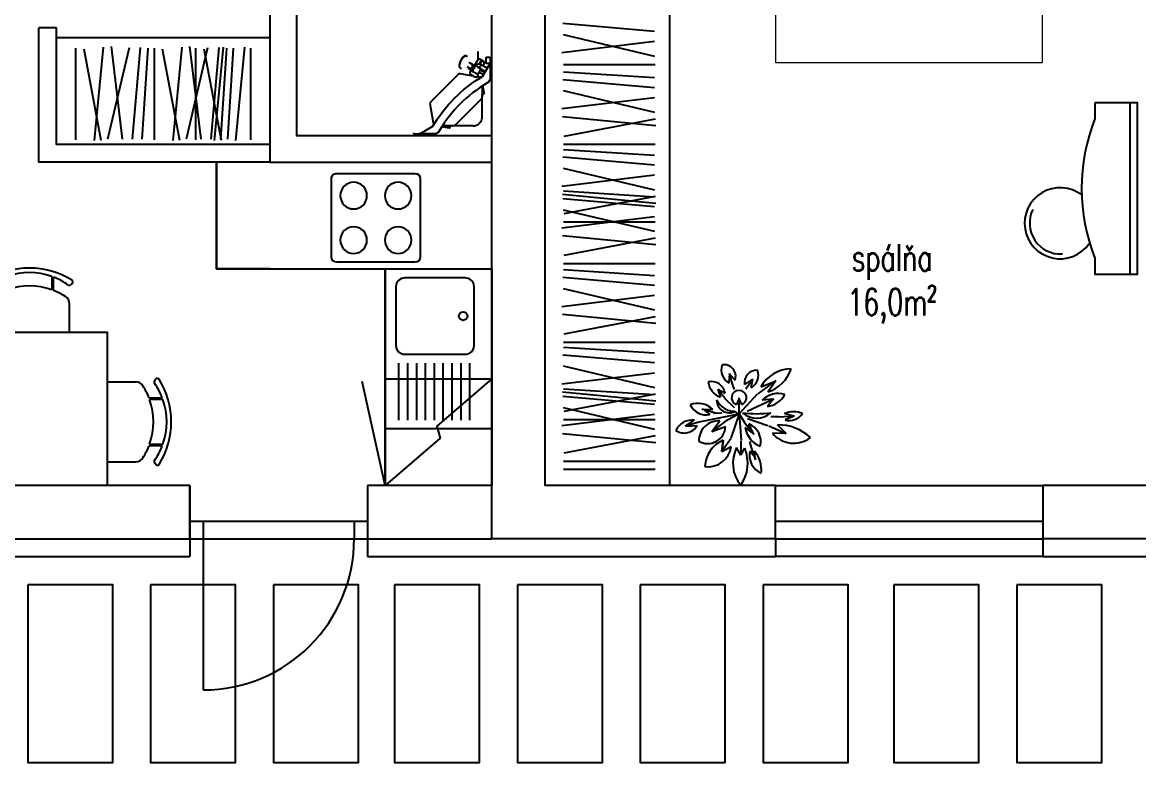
# Model space of a CAD drawing. Header units: millimetres. Extents: x 465413 to 948826, y 2516576 to 3795663.
# Drawn here: x 864019 to 870302, y 2790453 to 2794617 of the extents above; entities that cross this region are included whole.
import ezdxf

# ---------------------------------------------------------------- set-up
doc = ezdxf.new("R2010")
doc.units = ezdxf.units.MM
for name, color, linetype in [('DIM_100', 64, 'Continuous'), ('DVE_REZ', 1, 'Continuous'), ('KOTY', 96, 'Continuous'), ('MUR-POH', 64, 'Continuous'), ('MUR_POH', 64, 'Continuous'), ('MUR_REZ', 3, 'Continuous'), ('NAB_MOB', 1, 'Continuous'), ('NAB_ZAR', 14, 'Continuous'), ('SAN-POH', 151, 'Continuous'), ('SAN_POH', 151, 'Continuous')]:
    doc.layers.add(name, color=color, linetype=linetype)
doc.layers.add('namjestaj', color=251, linetype='Continuous', lineweight=5)
doc.styles.add('ATTR', font='romans.shx', dxfattribs={"width": 0.8, "height": 0.7})
doc.styles.add('SIMPLEX', font='SIMPLEX.SHX', dxfattribs={"width": 0.7})

# ---------------------------------------------------------------- blocks, each defined once
blk = doc.blocks.new('BEDQUEEN')
at = {"linetype": 'Continuous'}
for p, q in [((0, -80.00003), (0, 0)), ((0, 0), (59.99999, 0)), ((59.99999, 0), (59.99999, -80.00003)), ((7.99999, -1.2), (28.79998, -1.2)), ((7.99999, -14.4), (7.99999, -1.2)), ((28.79998, -1.2), (28.79998, -14.4)), ((31.19999, -1.2), (51.99999, -1.2)), ((31.19999, -14.4), (31.19999, -1.2)), ((51.99999, -1.2), (51.99999, -16.4)), ((0, -14.4), (44.8, -14.4)), ((59.99999, -29.6), (44.8, -14.4)), ((44.8, -14.4), (44.8, -29.6)), ((44.8, -16.8), (0, -16.8)), ((51.99999, -16.4), (46.79936, -16.4)), ((44.8, -29.6), (59.99999, -29.6)), ((59.99999, -80.00003), (0, -80.00003))]:
    blk.add_line(p, q, dxfattribs=at)
at = {"style": 'ATTR', "width": 0.8, "flags": 9}
blk.add_attdef('ESTCODE', (0, 0), '', height=0.7, dxfattribs=at)
blk = doc.blocks.new('TREE_P~1')
at = {"color": 0, "linetype": 'ByBlock'}
for p, q in [((-91, 617), (-146, 823)), ((-144, 815), (-141, 678)), ((-144, 785), (-67, 675)), ((-74, 518), (-92, 615)), ((88, 731), (13, 620)), ((68, 497), (88, 731)), ((88, 731), (145, 597)), ((227, 448), (396, 643)), ((396, 643), (233, 575)), ((356, 462), (396, 643)), ((396, 643), (356, 462)), ((-686, 433), (-460, 411)), ((-411, 286), (-686, 433)), ((-683, 433), (-557, 280)), ((-25, 213), (-158, 402)), ((-155, 398), (-23, 279)), ((-144, 381), (-86, 225)), ((58, 51), (61, 490)), ((58, 51), (227, 439)), ((227, 439), (227, 439)), ((-838, 156), (-686, 209)), ((-70, 138), (-396, 279)), ((58, 51), (-25, 213)), ((531, 301), (300, 239)), ((301, 157), (531, 301)), ((531, 301), (386, 139)), ((-587, 150), (-847, 156)), ((-830, 158), (-686, 104)), ((-454, 136), (-580, 144)), ((58, 51), (-265, -257)), ((-75, 14), (-259, -53)), ((58, 51), (49, -99)), ((58, 51), (301, 157)), ((58, 51), (68, 53)), ((68, 53), (735, 131)), ((68, 53), (70, 55)), ((70, 55), (124, 4)), ((342, 14), (483, 8)), ((449, 9), (666, -79)), ((642, -75), (541, 21)), ((735, 131), (964, 180)), ((955, 178), (762, 184)), ((953, 178), (804, 94)), ((-259, -53), (-528, -153)), ((-519, -150), (-412, -35)), ((-515, -148), (-337, -147)), ((46, -196), (7, -102)), ((49, -99), (41, -212)), ((41, -205), (92, -109)), ((129, -57), (273, -223)), ((663, -78), (489, -55)), ((-277, -256), (-593, -450)), ((-587, -447), (-440, -272)), ((-560, -430), (-329, -360)), ((-80, -354), (-204, -503)), ((104, -354), (129, -446)), ((379, -386), (264, -311)), ((272, -229), (376, -379)), ((378, -381), (343, -249)), ((-204, -504), (-64, -427)), ((-203, -502), (-165, -368)), ((164, -610), (84, -507)), ((129, -446), (167, -623)), ((167, -623), (187, -469))]:
    blk.add_line(p, q, dxfattribs=at)
for centre, radius, start, end in [((621, 817), 639, 140.563, 197.8988), ((-346, 896), 575, 328.6458, 34.5329), ((265, 966), 498, 170.3029, 215.3262), ((-373, 767), 319, 343.2534, 62.5239), ((608, 493), 384, 77.7318, 167.6805), ((208, 924), 485, 287.7269, 353.3689), ((-832, 148), 455, 35.1725, 122.5976), ((55, 507), 315, 161.4501, 243.415), ((-406, 259), 384, 2.9136, 65.0019), ((-512, 1038), 759, 221.8384, 266.6027), ((590, 202), 293, 55.2824, 172.6291), ((430, 464), 328, 262.2896, 356.2544), ((-772, -49), 272, 71.6414, 139.5892), ((966, 46), 246, 51.1111, 145.9654), ((865, 380), 292, 257.8549, 330.7421), ((-803, 480), 394, 243.5199, 287.2599), ((-249, -205), 350, 44.3837, 127.1057), ((-389, -2096), 2171, 79.6239, 91.8656), ((202, -190), 210, 354.7987, 111.9005), ((100, -333), 335, 21.6922, 85.2277), ((578, -268), 292, 21.4559, 97.3107), ((-396, -415), 380, 92.4489, 147.0817), ((-577, 134), 369, 248.0932, 310.529), ((34, -216), 118, 103.4106, 268.148), ((46, -217), 118, 262.5922, 66.6581), ((746, 150), 329, 218.6232, 288.4099), ((-299, -859), 603, 103.499, 156.8265), ((-812, -49), 574, 265.8156, 327.2626), ((490, -290), 227, 185.1842, 278.9266), ((229, -522), 296, 1.4924, 67.3597), ((-91, -572), 217, 109.8936, 199.3062), ((-275, -434), 211, 264.4232, 2.0221), ((257, -587), 190, 155.1092, 275.9038), ((41, -678), 255, 337.3115, 55.0978)]:
    blk.add_arc(centre, radius, start, end, dxfattribs=at)
blk = doc.blocks.new('HFHF')
at = {"layer": 'NAB_MOB', "linetype": 'Continuous'}
for p, q in [((434854.8, -333061.4), (434854.8, -333501.4)), ((435324.8, -333031.4), (434884.8, -333031.4)), ((435354.8, -333501.4), (435354.8, -333061.4)), ((434884.8, -333531.4), (435324.8, -333531.4))]:
    blk.add_line(p, q, dxfattribs=at)
for centre in [(434979.8, -333156.4), (435229.8, -333156.4), (434979.8, -333406.4), (435229.8, -333406.4)]:
    blk.add_circle(centre, 75, dxfattribs=at)
for centre, start, end in [((434884.8, -333061.4), 90, 180), ((435324.8, -333061.4), 0, 90), ((434884.8, -333501.4), 180, 270), ((435324.8, -333501.4), 270, 0)]:
    blk.add_arc(centre, 30, start, end, dxfattribs=at)
blk = doc.blocks.new('chlad')
at = {"layer": 'SAN_POH', "ltscale": 0.01}
for points in [[(45165597.1, -2791741.4), (45166197.1, -2791741.4), (45166197.1, -2791141.4), (45165597.1, -2791141.4), (45165597.1, -2791741.4)], [(45165597.1, -2791141.4), (45165906.9, -2791407.6), (45165887.4, -2791475.3), (45166197.1, -2791741.4)], [(45166197.1, -2791741.5), (45166327.3, -2791155.8)]]:
    blk.add_lwpolyline(points, dxfattribs=at)
blk = doc.blocks.new('drez')
at = {"layer": 'SAN_POH', "linetype": 'Continuous'}
for p, q in [((45166197.1, -2789666.6), (45167097.1, -2789666.6)), ((45166197.1, -2790266.6), (45166197.1, -2789666.6)), ((45167097.1, -2789666.6), (45167097.1, -2790266.6)), ((45167047.1, -2789789.8), (45166727.1, -2789789.8)), ((45167047.1, -2789839.8), (45166727.1, -2789839.8)), ((45167047.1, -2789889.8), (45166727.1, -2789889.8)), ((45167047.1, -2789939.8), (45166727.1, -2789939.8)), ((45167047.1, -2789989.8), (45166727.1, -2789989.8)), ((45167047.1, -2790039.8), (45166727.1, -2790039.8)), ((45167047.1, -2790089.8), (45166727.1, -2790089.8)), ((45167047.1, -2790139.8), (45166727.1, -2790139.8)), ((45167047.1, -2790189.8), (45166727.1, -2790189.8)), ((45167097.1, -2790266.6), (45166197.1, -2790266.6))]:
    blk.add_line(p, q, dxfattribs=at)
blk.add_lwpolyline([(45166297.1, -2790206.6), (45166627.1, -2790206.6, 0.414214), (45166677.1, -2790156.6), (45166677.1, -2789816.6, 0.414214), (45166627.1, -2789766.6), (45166297.1, -2789766.6, 0.414214), (45166247.1, -2789816.6), (45166247.1, -2790156.6, 0.414214)], format="xyb", close=True, dxfattribs=at)
blk.add_circle((45166462.1, -2789828.3), 24, dxfattribs=at)

msp = doc.modelspace()

# ---------------------------------------------------------------- linework, layer by layer
at = {"layer": 'DVE_REZ', "linetype": 'ByBlock'}
for points in [[(864961.7, 2791811.8), (865961.7, 2791811.8)], [(865036.7, 2791811.8), (865036.7, 2791711.8)], [(865886.7, 2791811.8), (865886.7, 2791711.8)], [(864961.7, 2791711.8), (865961.7, 2791711.8)], [(865036.7, 2791711.8), (865036.7, 2790861.8)]]:
    msp.add_lwpolyline(points, dxfattribs=at)
msp.add_arc((865036.7, 2791711.8), 850, 270, 0, dxfattribs=at)
at = {"layer": 'MUR-POH', "color": 252, "flags": 128}
for points in [[(864049.6, 2791453.5), (864049.6, 2790453.1), (864527.7, 2790453.1), (864527.7, 2791453.5)], [(864741.3, 2791453.5), (864741.3, 2790453.1), (865219.3, 2790453.1), (865219.3, 2791453.5)], [(865432.9, 2791453.5), (865432.9, 2790453.1), (865911, 2790453.1), (865911, 2791453.5)], [(866113.8, 2791453.5), (866113.8, 2790453.1), (866591.8, 2790453.1), (866591.8, 2791453.5)], [(866805.4, 2791453.5), (866805.4, 2790453.1), (867283.5, 2790453.1), (867283.5, 2791453.5)], [(867497, 2791453.5), (867497, 2790453.1), (867975.1, 2790453.1), (867975.1, 2791453.5)], [(868188.7, 2791453.5), (868188.7, 2790453.1), (868666.7, 2790453.1), (868666.7, 2791453.5)], [(868924.8, 2791453.5), (868924.8, 2790453.1), (869402.9, 2790453.1), (869402.9, 2791453.5)], [(869616.4, 2791453.5), (869616.4, 2790453.1), (870094.5, 2790453.1), (870094.5, 2791453.5)]]:
    msp.add_lwpolyline(points, close=True, dxfattribs=at)
at = {"layer": 'MUR_POH'}
for p, q in [((867061.5, 2794611.7), (867576.5, 2794567.2)), ((867055.4, 2794447.6), (867576.5, 2794510.4)), ((867063.5, 2794548.9), (867576.5, 2794427.4)), ((864317.7, 2794471.4), (864317.7, 2793956.5)), ((864364.3, 2794467.4), (864461.6, 2793954.4)), ((864473.7, 2794477.5), (864423.1, 2793952.4)), ((864619.6, 2794473.5), (864498, 2793960.5)), ((864518.3, 2794481.6), (864581.1, 2793960.5)), ((864682.4, 2794475.5), (864637.8, 2793960.5)), ((864725, 2794471.4), (864692.5, 2793960.5)), ((864760.2, 2794471.4), (864760.2, 2793956.5)), ((864806.8, 2794467.4), (864904, 2793954.4)), ((864916.2, 2794477.5), (864865.5, 2793952.4)), ((865062.1, 2794473.5), (864940.5, 2793960.5)), ((864960.8, 2794481.6), (865023.6, 2793960.5)), ((864994.1, 2794471.4), (864994.1, 2793956.5)), ((865040.7, 2794467.4), (865137.9, 2793954.4)), ((865124.9, 2794475.5), (865080.3, 2793960.5)), ((865150.1, 2794477.5), (865099.4, 2793952.4)), ((865167.4, 2794471.4), (865135, 2793960.5)), ((865205.8, 2794471.4), (865173.4, 2793960.5)), ((865269.5, 2794477.5), (865218.9, 2793952.4)), ((865303.6, 2794471.4), (865303.6, 2793956.5)), ((867065.6, 2794380.1), (867580.5, 2794380.1)), ((867065.6, 2794338.1), (867576.5, 2794305.7)), ((867061.5, 2794295.6), (867576.5, 2794251)), ((867055.4, 2794131.5), (867576.5, 2794194.3)), ((867063.5, 2794232.8), (867576.5, 2794111.2)), ((867059.5, 2794086.9), (867584.6, 2794036.3)), ((867069.6, 2793977.5), (867582.5, 2794074.7)), ((867065.6, 2793930.9), (867580.5, 2793930.9)), ((867065.6, 2793902.2), (867576.5, 2793869.8)), ((867061.5, 2793859.7), (867576.5, 2793815.1)), ((867055.4, 2793695.6), (867576.5, 2793758.4)), ((867063.5, 2793796.9), (867576.5, 2793675.3)), ((867059.5, 2793651), (867584.6, 2793600.4)), ((867061.5, 2793625.8), (867576.5, 2793581.2)), ((867065.6, 2793668.3), (867576.5, 2793635.9)), ((867069.6, 2793541.6), (867582.5, 2793638.8)), ((867063.5, 2793563), (867576.5, 2793441.4)), ((867055.4, 2793461.7), (867576.5, 2793524.5)), ((867065.6, 2793495), (867580.5, 2793495)), ((867059.5, 2793417.1), (867584.6, 2793366.5)), ((867069.6, 2793307.7), (867582.5, 2793405)), ((867065.6, 2793261.1), (867580.5, 2793261.1)), ((867061.5, 2793183.3), (867576.5, 2793138.8)), ((867065.6, 2793225.9), (867576.5, 2793193.5)), ((867063.5, 2793120.5), (867576.5, 2792999)), ((867055.4, 2793019.2), (867576.5, 2793082)), ((867059.5, 2792974.7), (867584.6, 2792924)), ((867069.6, 2792865.2), (867582.5, 2792962.5)), ((867065.6, 2792818.6), (867580.5, 2792818.6)), ((867061.5, 2792747.4), (867576.5, 2792702.9)), ((867065.6, 2792790), (867576.5, 2792757.6)), ((867063.5, 2792684.6), (867576.5, 2792563.1)), ((867055.4, 2792583.3), (867576.5, 2792646.1)), ((867065.6, 2792556.1), (867576.5, 2792523.7)), ((867059.5, 2792538.8), (867584.6, 2792488.1)), ((867061.5, 2792513.5), (867576.5, 2792469)), ((867069.6, 2792429.3), (867582.5, 2792526.6)), ((867063.5, 2792450.7), (867576.5, 2792329.2)), ((867055.4, 2792349.4), (867576.5, 2792412.2)), ((867065.6, 2792382.7), (867580.5, 2792382.7)), ((867059.5, 2792304.9), (867584.6, 2792254.2)), ((867069.6, 2792195.4), (867582.5, 2792292.7)), ((867065.6, 2792148.8), (867580.5, 2792148.8)), ((867065.6, 2792103.5), (867580.5, 2792103.5)), ((862937.1, 2791611.8), (864961.7, 2791611.8)), ((865961.7, 2791611.8), (868258.2, 2791611.8)), ((869762.9, 2791611.8), (871537, 2791611.8))]:
    msp.add_line(p, q, dxfattribs=at)
at = {"layer": 'MUR_POH', "flags": 128}
for points in [[(867661.7, 2796442.2), (867661.7, 2792011.8)], [(865411.7, 2794529.8), (864211.7, 2794529.8)], [(865111.7, 2793829.8), (865111.7, 2793229.8), (866061.7, 2793229.8), (866061.7, 2792011.8)], [(865411.7, 2793229.8), (865111.7, 2793229.8), (865111.7, 2793829.8)], [(868258.2, 2792011.8), (869762.9, 2792011.8)], [(864961.7, 2791711.8), (864961.7, 2791611.8)], [(865961.7, 2791711.8), (865961.7, 2791611.8)], [(868258.2, 2791711.8), (868258.2, 2791611.8)], [(869762.9, 2791711.8), (869762.9, 2791611.8)], [(869762.9, 2791611.8), (868258.2, 2791611.8)]]:
    msp.add_lwpolyline(points, dxfattribs=at)
at = {"layer": 'MUR_REZ'}
for p, q in [((866661.7, 2791711.8), (866661.7, 2796442.2)), ((864961.7, 2792011.8), (862937.1, 2792011.8)), ((866661.7, 2792011.8), (865961.7, 2792011.8)), ((862937.1, 2791711.8), (864961.7, 2791711.8)), ((868258.2, 2791711.8), (866661.7, 2791711.8))]:
    msp.add_line(p, q, dxfattribs=at)
at = {"layer": 'MUR_REZ', "flags": 128}
for points in [[(868258.2, 2792011.8), (866961.7, 2792011.8), (866961.7, 2796442.2), (868258.2, 2796442.2)], [(865411.7, 2795013.3), (865411.7, 2793829.8), (866661.7, 2793829.8)], [(865561.7, 2795013.3), (865561.7, 2793979.8), (866661.7, 2793979.8)], [(865411.7, 2793829.8), (864111.7, 2793829.8), (864111.7, 2794586)], [(864211.7, 2794586), (864111.7, 2794586)], [(865411.7, 2793929.8), (864211.7, 2793929.8), (864211.7, 2794586)], [(865411.7, 2793929.8), (864211.7, 2793929.8)], [(864961.7, 2791711.8), (864961.7, 2792011.8)], [(865961.7, 2792011.8), (865961.7, 2791711.8)], [(868258.2, 2791711.8), (868258.2, 2792011.8)], [(871537, 2792011.8), (869762.9, 2792011.8)], [(869762.9, 2792011.8), (869762.9, 2791711.8)], [(865961.7, 2791711.8), (866661.7, 2791711.8)], [(871537, 2791711.8), (869762.9, 2791711.8)]]:
    msp.add_lwpolyline(points, dxfattribs=at)
at = {"layer": 'MUR_REZ'}
msp.add_lwpolyline([(864961.7, 2792011.8), (864961.7, 2791711.8)], dxfattribs=at)
at = {"layer": 'NAB_ZAR'}
for p, q in [((864184.5, 2793187.9), (864184.5, 2793112.9)), ((864194.5, 2793109.2), (864194.5, 2793184.2)), ((864300.7, 2793150.6), (864290.5, 2793140.4)), ((864284.5, 2792874.4), (864284.5, 2793033.2)), ((864497, 2792594.9), (864655.8, 2792594.9)), ((864773.2, 2792611.1), (864763, 2792601)), ((864731.8, 2792504.9), (864806.8, 2792504.9)), ((864810.5, 2792494.9), (864735.5, 2792494.9)), ((864735.5, 2792244.9), (864810.5, 2792244.9)), ((864806.8, 2792234.9), (864731.8, 2792234.9)), ((864497, 2792144.9), (864655.8, 2792144.9)), ((864773.2, 2792128.7), (864763, 2792138.8))]:
    msp.add_line(p, q, dxfattribs=at)
at = {"layer": 'NAB_ZAR', "flags": 128}
for points in [[(870055.9, 2794164.5), (870055.9, 2794074.2)], [(870055.9, 2793290), (870055.9, 2793199.6), (870296.3, 2793199.7), (870296.2, 2794164.5), (870055.9, 2794164.5)], [(870255.1, 2793199.6), (870255.1, 2794164.5)], [(863597, 2792011.8), (863597, 2792874.4), (864497, 2792874.4), (864497, 2792011.8)]]:
    msp.add_lwpolyline(points, dxfattribs=at)
at = {"layer": 'NAB_ZAR'}
for centre, radius, start, end in [((871041.6, 2793682.1), 1060.8, 158.30795, 201.69205), ((869860.2, 2793486.8), 200, 52.67563, 325.12529), ((869862.6, 2793488.2), 174.2, 154.03387, 273.34627), ((864059.5, 2792780.2), 454.2, 58.18791, 121.81209), ((864059.5, 2792834.4), 375, 70.52878, 109.47122), ((864059.5, 2792834.4), 375, 54.42301, 68.8998), ((864059.5, 2792759.4), 375, 70.52878, 109.47122), ((864283.4, 2793147.5), 10, 234.42301, 315), ((864293.6, 2793157.6), 10, 315, 58.18791), ((864059.5, 2792759.4), 375, 57.42103, 68.8998), ((864234.5, 2793033.2), 50, 0, 57.42103), ((864780.2, 2792604), 10, 31.81209, 135), ((864655.8, 2792544.9), 50, 32.57897, 90), ((864382, 2792369.9), 375, 21.1002, 32.57897), ((864770.1, 2792593.9), 10, 135, 215.57699), ((864457, 2792369.9), 375, 21.1002, 35.57699), ((864402.8, 2792369.9), 454.2, 328.18791, 31.81209), ((864382, 2792369.9), 375, 340.52878, 19.47122), ((864457, 2792369.9), 375, 340.52878, 19.47122), ((864382, 2792369.9), 375, 327.42103, 338.8998), ((864457, 2792369.9), 375, 324.42301, 338.8998), ((864655.8, 2792194.9), 50, 270, 327.42103), ((864770.1, 2792145.9), 10, 144.42301, 225), ((864780.2, 2792135.8), 10, 225, 328.18791)]:
    msp.add_arc(centre, radius, start, end, dxfattribs=at)
at = {"layer": 'SAN-POH'}
for p, q in [((866582.1, 2794453.3), (866582.1, 2794403.9)), ((866516.1, 2794427.8), (866516.1, 2794427.8)), ((866522.6, 2794424.7), (866516.1, 2794427.8)), ((866524.3, 2794423.8), (866522.6, 2794424.7)), ((866543.3, 2794385.8), (866542.6, 2794384.5)), ((866565.5, 2794372.9), (866543.3, 2794385.8)), ((866565.5, 2794372.9), (866550.5, 2794347)), ((866583, 2794405.5), (866564.5, 2794373.5)), ((866567.5, 2794371.8), (866565.5, 2794372.9)), ((866591.4, 2794383.1), (866600.1, 2794398.3)), ((866631.2, 2794360.3), (866593, 2794382.4)), ((866603.2, 2794396.5), (866594.5, 2794381.5)), ((866596.7, 2794409.2), (866614.4, 2794399)), ((866603.7, 2794404.5), (866600.1, 2794398.3)), ((866606.8, 2794402.7), (866603.2, 2794396.5)), ((866606.8, 2794402.7), (866603.7, 2794404.5)), ((866609.4, 2794312.5), (866651.7, 2794385.8)), ((866618.1, 2794385.3), (866610.5, 2794372.3)), ((866629.7, 2794420.8), (866634.7, 2794420.8)), ((866629.7, 2794385.8), (866629.7, 2794420.8)), ((866634.7, 2794385.8), (866629.7, 2794385.8)), ((866634.7, 2794420.8), (866646.7, 2794420.8)), ((866646.7, 2794385.8), (866634.7, 2794385.8)), ((866646.7, 2794420.8), (866651.7, 2794420.8)), ((866651.7, 2794385.8), (866646.7, 2794385.8)), ((866651.7, 2794420.8), (866651.7, 2794385.8)), ((866651.7, 2794385.8), (866651.7, 2794295.8)), ((866473.1, 2794325.4), (866316.1, 2794168.5)), ((866481.8, 2794328.2), (866557.1, 2794316)), ((866483.4, 2794360.7), (866483.7, 2794360.6)), ((866483.7, 2794360.6), (866490.2, 2794357.5)), ((866530.6, 2794363.7), (866528.3, 2794359.8)), ((866528.3, 2794359.8), (866550.5, 2794347)), ((866537.1, 2794360.2), (866541.1, 2794358)), ((866549.5, 2794347.5), (866548, 2794344.9)), ((866548, 2794344.9), (866565.5, 2794334.8)), ((866550.5, 2794347), (866552.5, 2794345.9)), ((866567.5, 2794371.8), (866552.5, 2794345.9)), ((866565.5, 2794334.8), (866583.1, 2794324.7)), ((866580.6, 2794312.1), (866588.3, 2794310.9)), ((866582.1, 2794313.1), (866582.1, 2794311.9)), ((866621.2, 2794343), (866583, 2794365.1)), ((866600.5, 2794354.9), (866583.1, 2794324.7)), ((866600.1, 2794308.9), (866588.3, 2794310.9)), ((866590.1, 2794337), (866615.4, 2794322.9)), ((866621.4, 2794333.3), (866596.1, 2794347.4)), ((866590.1, 2794300.6), (866586.7, 2794301)), ((866586.7, 2794301), (866590.2, 2794300.7)), ((866602.8, 2794308.5), (866600.1, 2794308.9)), ((866606.7, 2794257.8), (866606.7, 2794198.7)), ((866617.1, 2794230), (866611.7, 2794261)), ((866642.5, 2794279.9), (866632.5, 2794273.9)), ((866651.7, 2794295.8), (866642.5, 2794279.9)), ((866600.9, 2794184.5), (866457, 2794040.7)), ((866606.7, 2794209.1), (866606.7, 2794209.2)), ((866606.7, 2794198.7), (866606.7, 2794209.2)), ((866606.7, 2794209.1), (866606.7, 2794209.1)), ((866606.7, 2794209.1), (866606.7, 2794209.1)), ((866606.7, 2794209.1), (866606.7, 2794209.1)), ((866606.7, 2794084.8), (866606.7, 2794198.7)), ((866618.9, 2794220.2), (866617.1, 2794230)), ((866313.3, 2794159.8), (866330.7, 2794053.2)), ((866255.7, 2793989.8), (866329, 2794032.1)), ((866330.7, 2794053.2), (866332.6, 2794041.5)), ((866333, 2794038.8), (866332.6, 2794041.5)), ((866340.9, 2794051.4), (866340.6, 2794054.8)), ((866340.6, 2794054.8), (866340.9, 2794051.4)), ((866361.7, 2793999), (866345.7, 2793989.8)), ((866367.7, 2794009.1), (866361.7, 2793999)), ((866411.5, 2794024.4), (866380.5, 2794029.9)), ((866383.7, 2794034.8), (866412.4, 2794034.8)), ((866442.9, 2794034.8), (866383.7, 2794034.8)), ((866421.4, 2794022.7), (866411.5, 2794024.4)), ((866421.4, 2794022.7), (866421.4, 2794022.7)), ((866432.4, 2794034.8), (866432.3, 2794034.8)), ((866432.4, 2794034.8), (866432.4, 2794034.8)), ((866432.4, 2794034.8), (866432.4, 2794034.8)), ((866432.4, 2794034.8), (866432.4, 2794034.8)), ((866432.4, 2794034.8), (866432.4, 2794034.8)), ((866442.9, 2794034.8), (866432.4, 2794034.8)), ((866556.7, 2794034.8), (866432.4, 2794034.8)), ((866220.7, 2793994.8), (866220.7, 2793989.8)), ((866220.7, 2793989.8), (866255.7, 2793989.8)), ((866255.7, 2793989.8), (866255.7, 2793994.8)), ((866345.7, 2793989.8), (866255.7, 2793989.8))]:
    msp.add_line(p, q, dxfattribs=at)
for points in [[(868258.2, 2791811.8), (869762.9, 2791811.8)], [(868258.2, 2791711.8), (869762.9, 2791711.8)]]:
    msp.add_lwpolyline(points, dxfattribs=at)
msp.add_circle((866588, 2794373.7), 10, dxfattribs=at)
for centre, radius, start, end in [((866591.7, 2794400.5), 10, 88.38909, 150.00001), ((866591.7, 2794400.5), 10, 60.00023, 88.3891), ((866609.4, 2794390.3), 10, 330.00092, 60.00116), ((866480.2, 2794318.4), 10, 80.73341, 134.99958), ((866590.5, 2794463.7), 116.6, 234.57632, 239.33983), ((866540.8, 2794369.4), 11.4, 211.18119, 239.96963), ((866625.6, 2794340.5), 5, 150.00109, 240), ((866635.6, 2794357.8), 5, 59.99986, 150.00015), ((866586.7, 2794198.7), 20, 315, 0), ((866323.2, 2794161.4), 10, 135.00004, 189.2668), ((866556.7, 2794084.8), 50, 319.58603, 329.39492), ((866556.7, 2794084.8), 50, 329.39511, 359.99996), ((866442.9, 2794054.8), 20, 270.00132, 315.00005), ((866556.7, 2794084.8), 50, 270.00004, 300.60489), ((866556.7, 2794084.8), 50, 300.6051, 310.41387), ((866556.7, 2794084.8), 50, 310.41412, 319.5859)]:
    msp.add_arc(centre, radius, start, end, dxfattribs=at)
for points, knots in [([(866516.1, 2794427.8), (866515.1, 2794428.3), (866512.8, 2794428.9), (866509.1, 2794428.4), (866505.3, 2794426.7), (866501.3, 2794423.7), (866497.3, 2794419.5), (866493.2, 2794414.3), (866489.3, 2794408.2), (866485.7, 2794401.5), (866482.6, 2794394.5), (866480.2, 2794387.7), (866478.6, 2794381.2), (866477.7, 2794375.3), (866477.8, 2794370.3), (866478.7, 2794366.1), (866480.5, 2794362.8), (866482.4, 2794361.3), (866483.4, 2794360.7)], [0, 0, 0, 0, 3.397036, 6.993949, 11.051728, 15.912041, 21.723997, 28.424944, 35.837787, 43.455276, 51.217864, 58.560839, 65.344161, 71.299533, 76.234342, 80.377266, 84.022736, 87.423616, 87.423616, 87.423616, 87.423616]), ([(866542.6, 2794384.5), (866542.3, 2794384.7), (866541.6, 2794385.1), (866540.1, 2794385.9), (866536.9, 2794387.6), (866534.1, 2794389), (866532.1, 2794390)], [0, 0, 0, 0, 1.168265, 2.459688, 5.186268, 11.859469, 11.859469, 11.859469, 11.859469]), ([(866548, 2794344.9), (866547.4, 2794345.3), (866545.9, 2794345.6), (866543.6, 2794345.2), (866541.4, 2794344.1), (866539.7, 2794342.4), (866538.8, 2794340.3), (866538.4, 2794337.6), (866538.4, 2794334.9), (866538.5, 2794332.9), (866538.5, 2794331.6), (866538.7, 2794330.6), (866539.2, 2794329.3), (866540.1, 2794328), (866541.4, 2794326.6), (866544, 2794324.3), (866548.7, 2794321), (866552.8, 2794318.4), (866555.2, 2794317)], [0, 0, 0, 0, 2.063423, 4.518951, 7.04831, 9.401972, 11.427995, 13.854574, 17.498243, 19.493116, 20.037821, 21.2238, 22.606269, 24.173429, 26.070181, 28.391719, 34.575466, 43.067299, 43.067299, 43.067299, 43.067299]), ([(866555.2, 2794317), (866557.7, 2794315.6), (866562, 2794313.3), (866567.2, 2794310.9), (866570.5, 2794309.8), (866572.4, 2794309.4), (866574, 2794309.2), (866575.4, 2794309.4), (866576.3, 2794309.8), (866577.4, 2794310.4), (866579.2, 2794311.4), (866581.6, 2794312.7), (866583.7, 2794314.4), (866585.1, 2794316.2), (866585.7, 2794318.5), (866585.5, 2794321), (866584.7, 2794323.2), (866583.7, 2794324.4), (866583.1, 2794324.7)], [0, 0, 0, 0, 8.491832, 14.675579, 16.997117, 18.893869, 20.46103, 21.844807, 23.029477, 23.574182, 25.569055, 29.212724, 31.64034, 33.665906, 36.019002, 38.549224, 41.004352, 43.0673, 43.0673, 43.0673, 43.0673]), ([(866606.7, 2794209.7), (866606.7, 2794210), (866606.8, 2794210.7), (866607.1, 2794211.7), (866607.7, 2794212.4), (866608.9, 2794213.3), (866611.3, 2794214.2), (866613.9, 2794214.8), (866616.1, 2794215.5), (866617.2, 2794216), (866618.1, 2794216.6), (866618.7, 2794217.2), (866619, 2794218.1), (866619.1, 2794219.1), (866618.9, 2794219.8), (866618.9, 2794220.2)], [0, 0, 0, 0, 1.114926, 2.042343, 2.975558, 4.034831, 6.309803, 10.643476, 12.055061, 13.289111, 14.276011, 15.141711, 15.969376, 16.86572, 18.120926, 18.120926, 18.120926, 18.120926]), ([(866421.4, 2794022.7), (866421.8, 2794022.6), (866422.5, 2794022.5), (866423.5, 2794022.5), (866424.3, 2794022.8), (866425, 2794023.5), (866425.5, 2794024.3), (866426, 2794025.4), (866426.7, 2794027.6), (866427.3, 2794030.3), (866428.3, 2794032.6), (866429.1, 2794033.8), (866429.9, 2794034.4), (866430.8, 2794034.8), (866431.5, 2794034.8), (866431.9, 2794034.8)], [0, 0, 0, 0, 1.216765, 2.109655, 2.925632, 3.798729, 4.793252, 6.011809, 7.423394, 11.757067, 14.032039, 15.090773, 16.032553, 16.968267, 18.066861, 18.066861, 18.066861, 18.066861])]:
    msp.add_open_spline(points, degree=3, knots=knots, dxfattribs=at)
for points, weights in [([(866483.4, 2794360.8), (866472.5, 2794367.2), (866489.1, 2794400.6)], [1, 0.707106781187, 1]), ([(866489.1, 2794400.6), (866504.9, 2794432.6), (866515.9, 2794427.9)], [1, 0.716259694274, 0.982266230892])]:
    msp.add_rational_spline(points, weights, degree=2, dxfattribs=at)
for points in [[(866547, 2794380.1), (866552.5, 2794376.9), (866554.4, 2794369.7), (866551.1, 2794364)], [(866329, 2794032.1), (866398.9, 2794149.2), (866492.4, 2794242.6), (866609.4, 2794312.5)], [(866551.1, 2794364), (866547.8, 2794358.3), (866540.6, 2794356.3), (866535.1, 2794359.5)], [(866632.5, 2794273.9), (866577, 2794240.7), (866527.4, 2794202.2), (866483.4, 2794158.2)], [(866483.4, 2794158.2), (866439.3, 2794114.1), (866400.8, 2794064.5), (866367.7, 2794009.1)]]:
    msp.add_open_spline(points, degree=3, dxfattribs=at)

# ---------------------------------------------------------------- block references
at = {"layer": 'KOTY', "xscale": -1, "rotation": 270}
msp.add_blockref('HFHF', (1199290.2, 2358412.4), dxfattribs=at)
msp.add_blockref('HFHF', (1199290.2, 2358412.4), dxfattribs=at)
at = {"layer": 'KOTY', "xscale": -1}
msp.add_blockref('chlad', (46032258.9, 5583753.2), dxfattribs=at)
at = {"layer": 'MUR-POH', "rotation": 270.0000200877259}
msp.add_blockref('drez', (3656312.5, 47959427.9), dxfattribs=at)
at = {"layer": 'MUR_POH', "xscale": 0.3418973820440319, "yscale": 0.3418973820440319, "zscale": 0.3418973820440319, "rotation": 184.5579724297757}
msp.add_blockref('TREE_P~1', (868072.7, 2792433.1), dxfattribs=at)
at = {"layer": 'namjestaj', "xscale": 25.00001562500984, "yscale": 25.00001562500984, "zscale": 25.0000156250076}
msp.add_blockref('BEDQUEEN', (868259.5, 2796388.3), dxfattribs=at)

# ---------------------------------------------------------------- texts
at = {"layer": 'DIM_100', "color": 1, "insert": (868914, 2793145.8), "char_height": 150, "attachment_point": 5, "style": 'SIMPLEX'}
msp.add_mtext('{spálňa\\P16,0m²}', dxfattribs=at)

doc.saveas('drawing.dxf')
